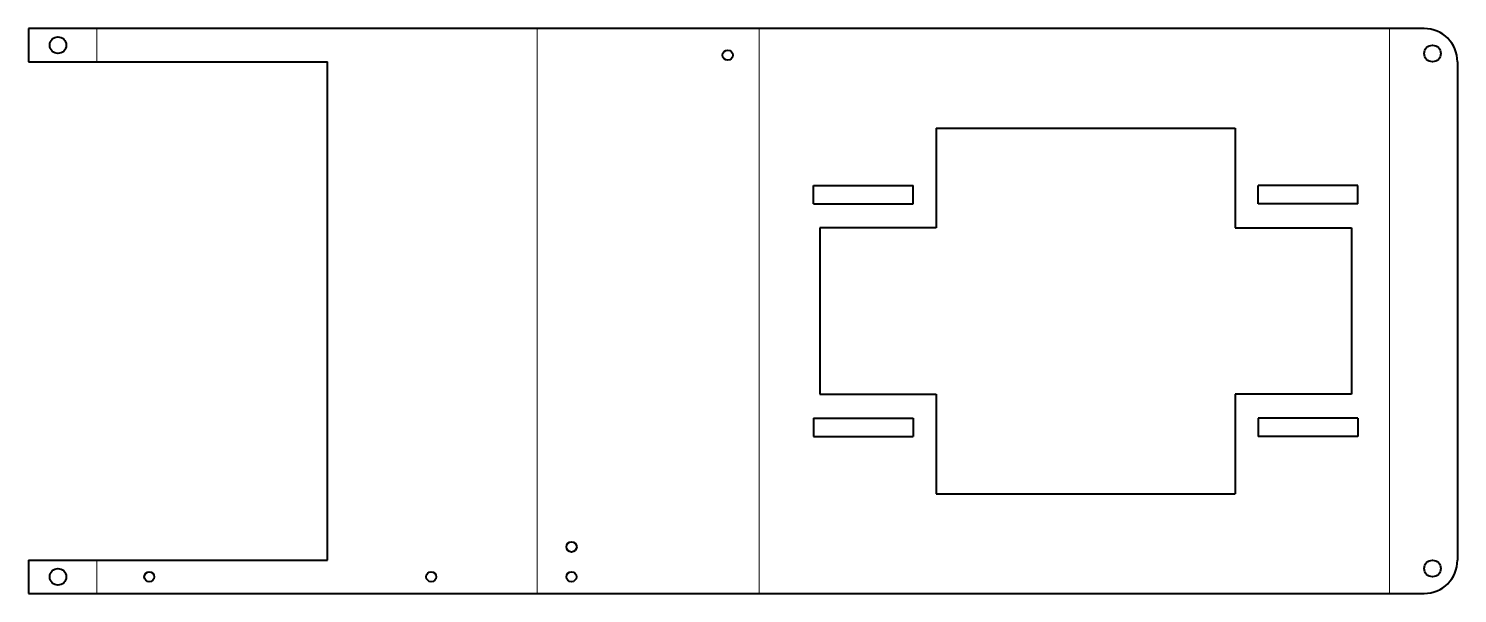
# Model space of a CAD drawing. Header units: inches. Extents: x -219 to 211, y -85 to 85.
import ezdxf

# ---------------------------------------------------------------- set-up
doc = ezdxf.new("R2010")
doc.units = ezdxf.units.IN
doc.header["$MEASUREMENT"] = 0
doc.linetypes.add('CENTER', pattern=[0.72, 0.45, -0.09, 0.09, -0.09])
for name, color, linetype, lineweight in [('SHEETMETAL_BEND_LINES_DOWN', 7, 'CENTER', 13), ('SHEETMETAL_BEND_LINES_UP', 7, 'CENTER', 13), ('Visible', 7, 'Continuous', 40)]:
    doc.layers.add(name, color=color, linetype=linetype, lineweight=lineweight)

msp = doc.modelspace()

# ---------------------------------------------------------------- linework, layer by layer
at = {"layer": 'SHEETMETAL_BEND_LINES_DOWN'}
for p, q in [((-65.9, -85), (-65.9, 85)), ((0.91, -85), (0.91, 85))]:
    msp.add_line(p, q, dxfattribs=at)
at = {"layer": 'SHEETMETAL_BEND_LINES_UP'}
for p, q in [((-198.38, 85), (-198.38, 75)), ((190.62, -85), (190.62, 85)), ((-198.38, -75), (-198.38, -85))]:
    msp.add_line(p, q, dxfattribs=at)
at = {"layer": 'Visible'}
for p, q in [((201.11, 85), (-218.95, 85)), ((-218.95, 85), (-218.95, 75)), ((-218.95, 75), (-128.95, 75)), ((-128.95, -75), (-128.95, 75)), ((211.11, 75), (211.11, -75)), ((54.19, 55), (54.19, 25)), ((54.19, 55), (144.19, 55)), ((144.19, 55), (144.19, 25)), ((17.28, 32.3), (17.28, 37.8)), ((17.28, 37.8), (47.28, 37.8)), ((47.28, 32.3), (47.28, 37.8)), ((151.11, 32.3), (151.11, 37.8)), ((181.11, 37.8), (151.11, 37.8)), ((181.11, 32.3), (181.11, 37.8)), ((17.28, 32.3), (47.28, 32.3)), ((181.11, 32.3), (151.11, 32.3)), ((19.19, 25), (19.19, -25)), ((54.19, 25), (19.19, 25)), ((144.19, 25), (179.19, 25)), ((179.19, 25), (179.19, -25)), ((19.19, -25), (54.19, -25)), ((54.19, -25), (54.19, -55)), ((179.19, -25), (144.19, -25)), ((144.19, -25), (144.19, -55)), ((17.28, -32.3), (17.28, -37.8)), ((17.28, -32.3), (47.28, -32.3)), ((47.28, -32.3), (47.28, -37.8)), ((181.11, -32.3), (151.11, -32.3)), ((151.11, -32.3), (151.11, -37.8)), ((181.11, -32.3), (181.11, -37.8)), ((17.28, -37.8), (47.28, -37.8)), ((181.11, -37.8), (151.11, -37.8)), ((54.19, -55), (144.19, -55)), ((-218.95, -75), (-218.95, -85)), ((-218.95, -75), (-128.95, -75)), ((-218.95, -85), (201.11, -85))]:
    msp.add_line(p, q, dxfattribs=at)
for centre, radius in [((-210.1, 80), 2.5), ((-8.53, 77), 1.55), ((203.61, 77.5), 2.5), ((-55.53, -71), 1.55), ((203.61, -77.5), 2.5), ((-210.1, -80), 2.5), ((-182.61, -80), 1.5), ((-97.76, -80), 1.5), ((-55.55, -80), 1.5)]:
    msp.add_circle(centre, radius, dxfattribs=at)
for centre, start, end in [((201.11, 75), 0, 90), ((201.11, -75), 270, 0)]:
    msp.add_arc(centre, 10, start, end, dxfattribs=at)

doc.saveas('drawing.dxf')
